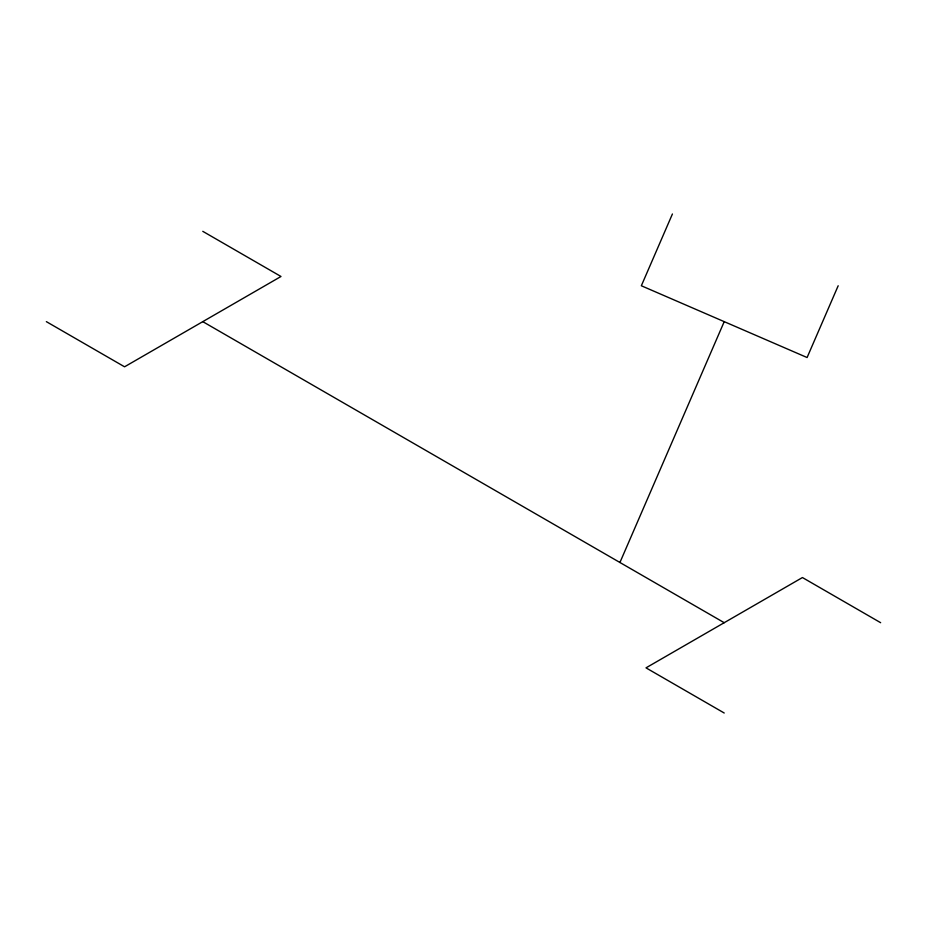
<?xml version="1.0" encoding="UTF-8"?>
<svg xmlns="http://www.w3.org/2000/svg" width="927" height="927" viewBox="0 0 927 927"><rect width="100%" height="100%" fill="white"/><g stroke="black" fill="none" stroke-linecap="round" stroke-linejoin="round"><path stroke-width="1.39" d="M672.423 213.986L641.345 285.759L807.093 357.532L838.182 285.759M619.931 562.492L724.219 321.646M202.781 231.333L280.997 276.489L124.566 366.802L46.35 321.646M880.65 622.701L802.434 577.544L646.003 667.857L724.219 713.014M202.781 321.646L724.219 622.701"/></g></svg>
